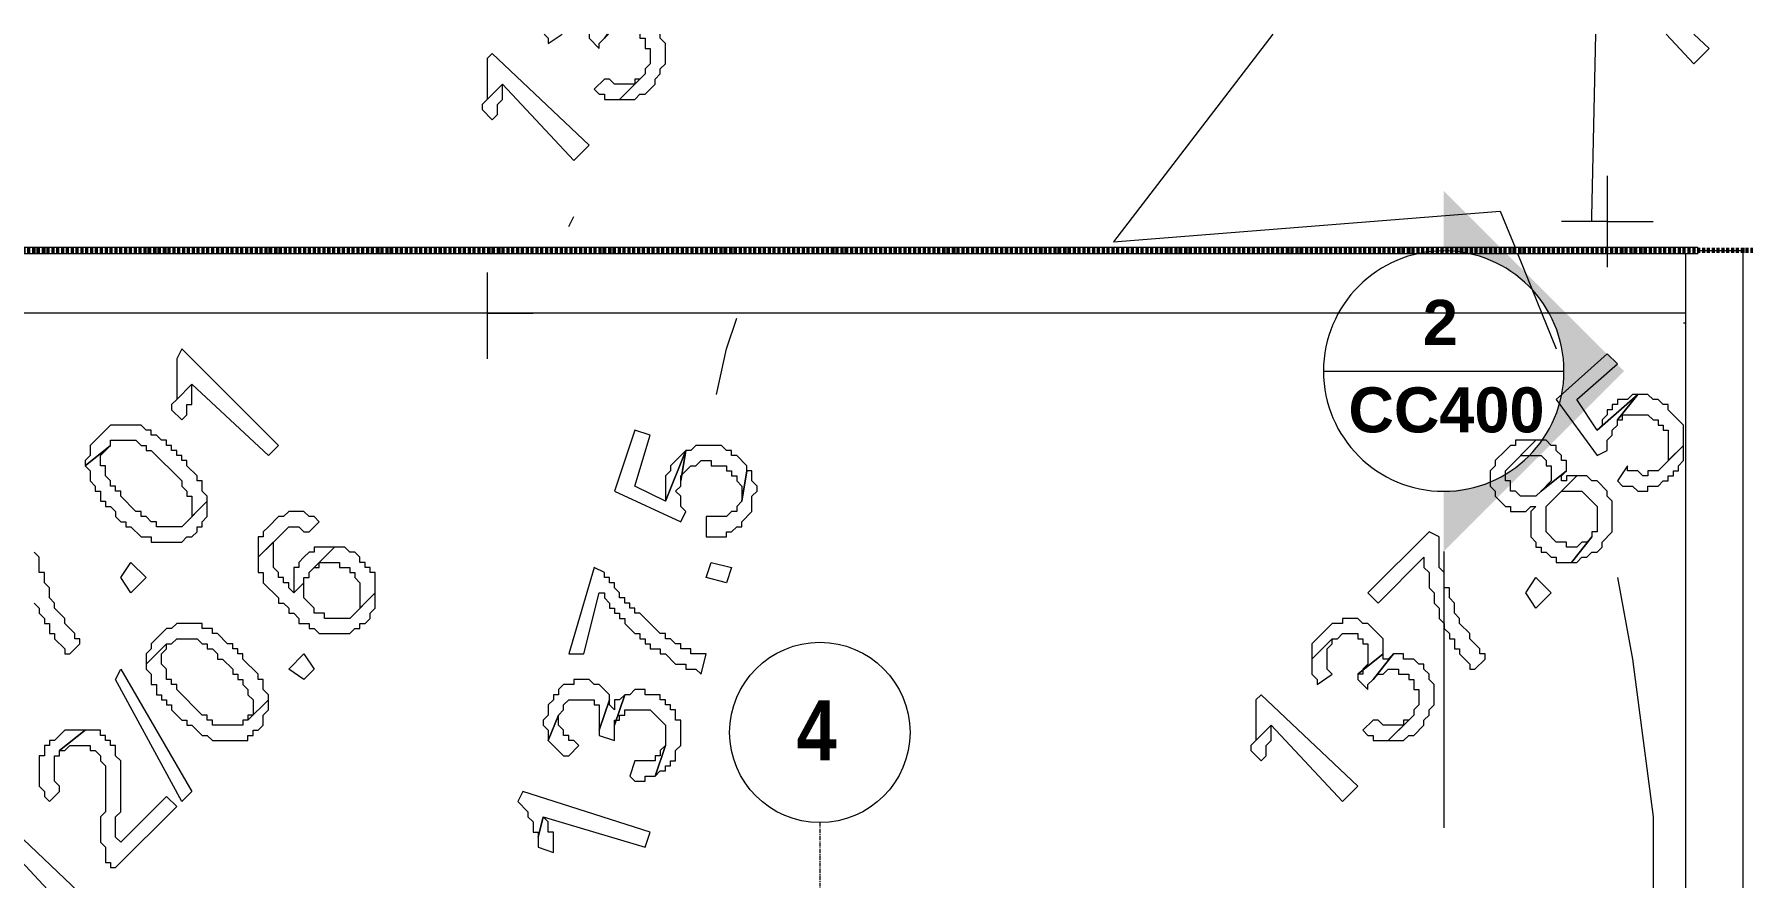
# Model space of a CAD drawing. Header units: millimetres. Extents: x -1971 to 39113, y -25802 to 13528.
# Drawn here: x 14531 to 20214, y 10720 to 13528 of the extents above; entities that cross this region are included whole.
import ezdxf

# ---------------------------------------------------------------- set-up
doc = ezdxf.new("R2010")
doc.units = ezdxf.units.MM
doc.linetypes.add('Boundary', pattern=[16, 10, -3, 0, -3])
doc.linetypes.add('Grid Line', pattern=[22.225, 12.7, -3.175, 3.175, -3.175])
for name, color, linetype, lineweight in [('2 Hoop survey', 8, 'Continuous', 9), ('A-ANNO-DIMS', 211, 'Continuous', 9), ('A-ANNO-DIMS-100', 211, 'Continuous', 9), ('A-FLOR-HRAL', 11, 'Continuous', 9), ('A-WALL', 113, 'Continuous', 18), ('C-PROP-LINE', 91, 'Boundary', 70), ('G-ANNO-SYMB', 111, 'Continuous', 9), ('S-GRID', 1, 'Continuous', 9), ('S-GRID-IDEN', 1, 'Continuous', 9), ('默认', 18, 'Continuous', 9)]:
    doc.layers.add(name, color=color, linetype=linetype, lineweight=lineweight)
doc.styles.add('Arial_B', font='arialbd.ttf', dxfattribs={"height": 150})
doc.styles.add('Avenir_1', font='', dxfattribs={"width": 0.8, "height": 200})
doc.styles.add('Avenir_B', font='', dxfattribs={"width": 0.9, "height": 200})
doc.styles.get('Avenir_1').set_extended_font_data('Avenir')
doc.styles.get('Avenir_B').set_extended_font_data('Avenir', bold=True)
doc.dimstyles.new('OJID-2_0mm_Diagonal_Tick_1', dxfattribs={"dimscale": 304.8, "dimtxt": 282.499429, "dimasz": 0.656168, "dimexe": 0.492126, "dimexo": 0.0625, "dimgap": 0.164042, "dimtad": 1, "dimdsep": 46, "dimtxsty": 'Avenir_1', "dimblk1": 'OBLIQUE', "dimblk2": 'OBLIQUE', "dimsah": 1, "dimcen": 0.09, "dimdle": 0.492126, "dimazin": 3, "dimtfac": 1, "dimtdec": 4, "dimtix": 1, "dimtmove": 2, "dimatfit": 3, "dimfxl": 0.984252, "dimfxlon": 1, "dimtvp": 1, "dimtolj": 1, "dimarcsym": 2})

# ---------------------------------------------------------------- blocks, each defined once
blk = doc.blocks.new('栏杆扶手 - 栏杆扶手-1406236-Ground Floor')
at = {"layer": 'A-FLOR-HRAL'}
for p, q in [((14800, 12817.6), (14071.1, 12817.6)), ((14071.1, 12797.6), (14800, 12797.6)), ((14800, 12797.6), (14800, 12817.6)), ((16414, 12817.6), (14800, 12817.6)), ((14800, 12797.6), (16414, 12797.6)), ((16414, 12797.6), (16414, 12817.6)), ((16766.4, 12817.6), (16414, 12817.6)), ((16414, 12797.6), (16766.4, 12797.6)), ((16766.4, 12797.6), (16766.4, 12817.6)), ((16794.8, 12817.6), (16766.4, 12817.6)), ((16766.4, 12797.6), (16794.8, 12797.6)), ((16794.8, 12797.6), (16794.8, 12817.6)), ((17883.1, 12817.6), (16794.8, 12817.6)), ((16794.8, 12797.6), (17883.1, 12797.6)), ((17883.1, 12797.6), (17883.1, 12817.6)), ((19790.5, 12817.6), (17883.1, 12817.6)), ((17883.1, 12797.6), (19790.5, 12797.6)), ((19790.5, 12797.6), (19790.5, 12817.6)), ((20064, 12817.6), (19790.5, 12817.6)), ((19790.5, 12797.6), (20064, 12797.6)), ((20064, 12817.6), (20064, 12797.6))]:
    blk.add_line(p, q, dxfattribs=at)
blk = doc.blocks.new('2 Hoop survey-1260670-Ground Floor')
at = {"layer": '默认', "color": 9}
for p, q in [((64806.5, 23716.5), (64806.5, 23702.7)), ((68192.9, 23245.5), (68192.9, 23006.5)), ((64738.7, 23076.2), (64755.7, 23110)), ((68192.9, 23093.1), (68040.6, 23093.1)), ((68192.9, 23093.1), (68345.3, 23093.1)), ((67894.6, 22986.5), (68023.6, 22669.8)), ((68192.9, 22986.5), (68192.9, 22940.7)), ((64467.8, 22923.8), (64467.8, 22635.9)), ((68454.1, 22788.3), (61623.2, 22788.3)), ((64467.8, 22788.3), (64315.4, 22788.3)), ((64467.8, 22788.3), (64620.2, 22788.3)), ((68454.1, 22754.5), (68446.9, 22754.5))]:
    blk.add_line(p, q, dxfattribs=at)
at = {"layer": '默认', "color": 9, "flags": 128}
for points in [[(64657.2, 23716.5), (64671, 23702.7), (64671, 23685.7), (64717.1, 23716.5)], [(64806.5, 23702.7), (64840.3, 23668.8), (64840.3, 23685.7), (64857.3, 23702.7), (64868.3, 23716.5)], [(64868.3, 23716.5), (64857.3, 23702.7), (64871.1, 23716.5)], [(64975.8, 23716.5), (64975.8, 23702.7), (64992.7, 23702.7), (64992.7, 23668.8), (65009.7, 23668.8), (65009.7, 23618), (64992.7, 23601.1), (64992.7, 23584.1), (64908.1, 23499.5), (64958.9, 23499.5), (64975.8, 23516.4), (64992.7, 23516.4), (65026.6, 23550.3), (65026.6, 23567.2), (65043.5, 23584.1), (65043.5, 23601.1), (65060.5, 23618), (65060.5, 23685.7), (65043.5, 23702.7), (65043.5, 23716.5)], [(67080.3, 23716.5), (66550.5, 23025.4), (67837.4, 23127), (67886.4, 23006.5)], [(68142.1, 23093.1), (68142.1, 23110), (68155.6, 23716.5)], [(68388.9, 23716.5), (68480.8, 23618), (68531.6, 23668.8), (68481.3, 23716.5)], [(65229.8, 22517.4), (65263.6, 22669.8), (65297.5, 22771.4)], [(62960.8, 21823.2), (62977.8, 21806.2), (62977.8, 21789.3), (62994.7, 21772.4), (62994.7, 21755.4), (63011.6, 21755.4), (63011.6, 21721.6), (63028.6, 21721.6), (63028.6, 21704.6), (63062.4, 21670.8), (63062.4, 21653.8), (63079.4, 21653.8), (63113.2, 21687.7), (63113.2, 21704.6), (63096.3, 21704.6), (63096.3, 21721.6), (63062.4, 21755.4), (63062.4, 21772.4), (63028.6, 21806.2), (63028.6, 21823.2), (63011.6, 21840.1), (63011.6, 21874), (62994.7, 21890.9), (62994.7, 21924.8), (62977.8, 21924.8), (62977.8, 21975.6), (62960.8, 21992.5)], [(68226.8, 21907.8), (68277.6, 21636.9), (68345.3, 21112), (68345.3, 20587.1), (68328.4, 20062.2), (68243.7, 19554.2), (68134.8, 19087.3)]]:
    blk.add_lwpolyline(points, dxfattribs=at)
for points in [[(64484.7, 23651.9), (64467.8, 23634.9), (64467.8, 23499.5), (64518.6, 23550.3), (64755.7, 23296.3), (64806.5, 23347.1)], [(64467.8, 23499.5), (64450.9, 23482.5), (64450.9, 23465.6), (64484.7, 23431.8), (64501.7, 23448.7), (64501.7, 23482.5), (64518.6, 23499.5), (64518.6, 23550.3)], [(64857.3, 23567.2), (64823.4, 23533.3), (64840.3, 23516.4), (64857.3, 23516.4), (64857.3, 23499.5), (64908.1, 23499.5), (64975.8, 23567.2), (64958.9, 23567.2), (64958.9, 23550.3), (64891.1, 23550.3), (64874.2, 23567.2)], [(63451.9, 22669.8), (63434.9, 22635.9), (63434.9, 22500.5), (63485.7, 22551.3), (63739.7, 22314.2), (63773.6, 22348.1)], [(68192.9, 22652.9), (68023.6, 22500.5), (68159.1, 22314.2), (68192.9, 22331.1), (68192.9, 22365), (68209.9, 22381.9), (68209.9, 22398.9), (68226.8, 22415.8), (68226.8, 22432.7), (68294.5, 22517.4), (68159.1, 22398.9), (68091.4, 22500.5), (68226.8, 22619)], [(63434.9, 22500.5), (63418, 22483.5), (63418, 22466.6), (63451.9, 22432.7), (63468.8, 22449.7), (63468.8, 22483.5), (63485.7, 22483.5), (63485.7, 22551.3)], [(68209.9, 22466.6), (68192.9, 22466.6), (68192.9, 22449.7), (68176, 22432.7), (68176, 22415.8), (68159.1, 22398.9), (68294.5, 22517.4), (68277.6, 22517.4), (68260.7, 22500.5), (68226.8, 22500.5), (68226.8, 22483.5), (68209.9, 22483.5)], [(68294.5, 22517.4), (68226.8, 22432.7), (68243.7, 22432.7), (68243.7, 22449.7), (68328.4, 22449.7), (68345.3, 22432.7), (68362.3, 22432.7), (68362.3, 22415.8), (68379.2, 22415.8), (68379.2, 22398.9), (68396.1, 22398.9), (68396.1, 22297.3), (68446.9, 22348.1), (68446.9, 22415.8), (68396.1, 22466.6), (68396.1, 22483.5), (68379.2, 22483.5), (68362.3, 22500.5), (68345.3, 22500.5), (68328.4, 22517.4)], [(63181, 22381.9), (63147.1, 22348.1), (63147.1, 22314.2), (63130.2, 22297.3), (63130.2, 22280.3), (63214.8, 22348.1), (63214.8, 22365), (63299.5, 22365), (63316.4, 22348.1), (63333.3, 22348.1), (63333.3, 22331.1), (63350.3, 22331.1), (63451.9, 22229.5), (63451.9, 22212.6), (63468.8, 22195.7), (63468.8, 22178.8), (63485.7, 22178.8), (63485.7, 22111), (63536.5, 22161.8), (63536.5, 22178.8), (63519.6, 22195.7), (63519.6, 22229.5), (63502.7, 22229.5), (63502.7, 22246.5), (63468.8, 22280.3), (63468.8, 22297.3), (63451.9, 22297.3), (63451.9, 22314.2), (63434.9, 22314.2), (63434.9, 22331.1), (63418, 22331.1), (63418, 22348.1), (63401.1, 22348.1), (63401.1, 22365), (63384.1, 22365), (63367.2, 22381.9), (63350.3, 22381.9), (63350.3, 22398.9), (63333.3, 22398.9), (63316.4, 22415.8), (63214.8, 22415.8)], [(64958.9, 22398.9), (64891.1, 22195.7), (65111.2, 22094.1), (65128.2, 22128), (65111.2, 22144.9), (65111.2, 22178.8), (65094.3, 22195.7), (65111.2, 22212.6), (65111.2, 22229.5), (65128.2, 22331.1), (65060.5, 22161.8), (64958.9, 22212.6), (65009.7, 22381.9)], [(63130.2, 22280.3), (63147.1, 22263.4), (63147.1, 22229.5), (63164, 22212.6), (63164, 22195.7), (63181, 22195.7), (63181, 22161.8), (63197.9, 22161.8), (63197.9, 22144.9), (63214.8, 22144.9), (63231.8, 22128), (63231.8, 22111), (63248.7, 22094.1), (63265.6, 22094.1), (63265.6, 22077.2), (63282.5, 22077.2), (63316.4, 22043.3), (63350.3, 22043.3), (63350.3, 22026.4), (63451.9, 22026.4), (63468.8, 22043.3), (63485.7, 22043.3), (63502.7, 22060.2), (63502.7, 22077.2), (63519.6, 22077.2), (63519.6, 22094.1), (63536.5, 22111), (63536.5, 22161.8), (63451.9, 22077.2), (63367.2, 22077.2), (63367.2, 22094.1), (63350.3, 22094.1), (63333.3, 22111), (63316.4, 22111), (63316.4, 22128), (63299.5, 22128), (63248.7, 22178.8), (63248.7, 22195.7), (63231.8, 22195.7), (63231.8, 22212.6), (63214.8, 22212.6), (63214.8, 22229.5), (63197.9, 22246.5), (63197.9, 22280.3), (63181, 22280.3), (63181, 22314.2), (63214.8, 22348.1)], [(65128.2, 22331.1), (65111.2, 22229.5), (65111.2, 22246.5), (65145.1, 22280.3), (65162, 22280.3), (65179, 22297.3), (65212.8, 22297.3), (65212.8, 22280.3), (65263.6, 22280.3), (65263.6, 22263.4), (65280.6, 22263.4), (65280.6, 22246.5), (65297.5, 22246.5), (65297.5, 22229.5), (65314.4, 22212.6), (65314.4, 22161.8), (65331.4, 22263.4), (65331.4, 22280.3), (65297.5, 22314.2), (65280.6, 22314.2), (65280.6, 22331.1), (65263.6, 22331.1), (65246.7, 22348.1), (65162, 22348.1), (65145.1, 22331.1)], [(67854.3, 22331.1), (67820.4, 22297.3), (67820.4, 22280.3), (67803.5, 22263.4), (67803.5, 22212.6), (67820.4, 22195.7), (67820.4, 22178.8), (67854.3, 22144.9), (67871.2, 22144.9), (67871.2, 22128), (67922, 22128), (67939, 22144.9), (67955.9, 22144.9), (67939, 22128), (67939, 22043.3), (67955.9, 22026.4), (67955.9, 22009.4), (67972.8, 22009.4), (67972.8, 21992.5), (67989.8, 21992.5), (68006.7, 21975.6), (68023.6, 21975.6), (68023.6, 21958.6), (68074.4, 21958.6), (68142.1, 22043.3), (68125.2, 22026.4), (68108.3, 22026.4), (68091.4, 22009.4), (68057.5, 22009.4), (68057.5, 22026.4), (68023.6, 22026.4), (67989.8, 22060.2), (67989.8, 22144.9), (68091.4, 22246.5), (68057.5, 22246.5), (68057.5, 22229.5), (68040.6, 22229.5), (68040.6, 22246.5), (68057.5, 22263.4), (67972.8, 22195.7), (67955.9, 22178.8), (67905.1, 22178.8), (67888.2, 22195.7), (67871.2, 22195.7), (67871.2, 22229.5), (67854.3, 22229.5), (67854.3, 22263.4), (67955.9, 22365), (67888.2, 22365), (67888.2, 22348.1), (67871.2, 22348.1)], [(67955.9, 22365), (67905.1, 22314.2), (67972.8, 22314.2), (67989.8, 22297.3), (67989.8, 22280.3), (68006.7, 22280.3), (68006.7, 22229.5), (67972.8, 22195.7), (68057.5, 22263.4), (68057.5, 22297.3), (68040.6, 22297.3), (68040.6, 22314.2), (68023.6, 22331.1), (68023.6, 22348.1), (68006.7, 22348.1), (67989.8, 22365)], [(68260.7, 22280.3), (68226.8, 22229.5), (68243.7, 22212.6), (68277.6, 22212.6), (68294.5, 22195.7), (68328.4, 22195.7), (68328.4, 22212.6), (68362.3, 22212.6), (68379.2, 22229.5), (68396.1, 22229.5), (68396.1, 22246.5), (68413.1, 22246.5), (68413.1, 22263.4), (68430, 22263.4), (68430, 22280.3), (68446.9, 22297.3), (68446.9, 22348.1), (68362.3, 22263.4), (68328.4, 22263.4), (68328.4, 22246.5), (68311.5, 22246.5), (68294.5, 22263.4), (68260.7, 22263.4)], [(65060.5, 22246.5), (65060.5, 22161.8), (65128.2, 22331.1), (65077.4, 22280.3), (65077.4, 22263.4)], [(65195.9, 22111), (65195.9, 22043.3), (65263.6, 22043.3), (65263.6, 22060.2), (65280.6, 22060.2), (65297.5, 22077.2), (65314.4, 22077.2), (65314.4, 22094.1), (65348.3, 22128), (65348.3, 22178.8), (65365.2, 22195.7), (65365.2, 22212.6), (65348.3, 22229.5), (65348.3, 22263.4), (65331.4, 22263.4), (65314.4, 22161.8), (65297.5, 22144.9), (65297.5, 22128), (65280.6, 22128), (65263.6, 22111)], [(68091.4, 22246.5), (68040.6, 22195.7), (68108.3, 22195.7), (68159.1, 22144.9), (68159.1, 22060.2), (68142.1, 22060.2), (68142.1, 22043.3), (68074.4, 21958.6), (68091.4, 21958.6), (68108.3, 21975.6), (68125.2, 21975.6), (68142.1, 21992.5), (68159.1, 21992.5), (68176, 22009.4), (68176, 22026.4), (68209.9, 22060.2), (68209.9, 22161.8), (68192.9, 22178.8), (68192.9, 22195.7), (68159.1, 22229.5), (68142.1, 22229.5), (68125.2, 22246.5)], [(63739.7, 22077.2), (63722.8, 22060.2), (63722.8, 22043.3), (63705.9, 22043.3), (63705.9, 21975.6), (63807.5, 22077.2), (63841.3, 22077.2), (63858.2, 22060.2), (63875.2, 22060.2), (63909, 22094.1), (63892.1, 22111), (63875.2, 22111), (63858.2, 22128), (63807.5, 22128), (63790.5, 22111), (63773.6, 22111)], [(67600.3, 22060.2), (67397.1, 21857), (67431, 21823.2), (67583.4, 21975.6), (67583.4, 21941.7), (67600.3, 21924.8), (67600.3, 21874), (67617.2, 21857), (67617.2, 21823.2), (67634.2, 21806.2), (67634.2, 21772.4), (67651.1, 21755.4), (67651.1, 21738.5), (67668, 21721.6), (67668, 21704.6), (67685, 21704.6), (67685, 21670.8), (67701.9, 21670.8), (67701.9, 21653.8), (67735.8, 21620), (67735.8, 21603.1), (67752.7, 21603.1), (67786.6, 21636.9), (67786.6, 21653.8), (67769.6, 21653.8), (67769.6, 21670.8), (67735.8, 21704.6), (67735.8, 21721.6), (67701.9, 21755.4), (67701.9, 21772.4), (67685, 21789.3), (67685, 21823.2), (67668, 21840.1), (67668, 21874), (67651.1, 21874), (67651.1, 21924.8), (67634.2, 21941.7), (67634.2, 22043.3)], [(63705.9, 21975.6), (63705.9, 21924.8), (63722.8, 21924.8), (63722.8, 21890.9), (63773.6, 21840.1), (63773.6, 21823.2), (63790.5, 21823.2), (63807.5, 21806.2), (63807.5, 21789.3), (63824.4, 21789.3), (63841.3, 21772.4), (63841.3, 21755.4), (63875.2, 21755.4), (63875.2, 21738.5), (63892.1, 21738.5), (63909, 21721.6), (64010.6, 21721.6), (64027.6, 21738.5), (64044.5, 21738.5), (64044.5, 21755.4), (64061.4, 21755.4), (64078.4, 21772.4), (64078.4, 21789.3), (64095.3, 21806.2), (64095.3, 21857), (64010.6, 21772.4), (63926, 21772.4), (63926, 21789.3), (63892.1, 21789.3), (63892.1, 21806.2), (63858.2, 21840.1), (63858.2, 21890.9), (63824.4, 21857), (63807.5, 21874), (63807.5, 21890.9), (63790.5, 21890.9), (63790.5, 21907.8), (63773.6, 21907.8), (63773.6, 21924.8), (63756.7, 21941.7), (63756.7, 22026.4)], [(63858.2, 21975.6), (63841.3, 21958.6), (63841.3, 21941.7), (63824.4, 21941.7), (63824.4, 21857), (63858.2, 21890.9), (63858.2, 21907.8), (63875.2, 21907.8), (63875.2, 21924.8), (63959.8, 22009.4), (63892.1, 22009.4), (63892.1, 21992.5), (63875.2, 21992.5)], [(63959.8, 22009.4), (63892.1, 21941.7), (63909, 21941.7), (63909, 21958.6), (63976.8, 21958.6), (63976.8, 21941.7), (64010.6, 21941.7), (64010.6, 21924.8), (64027.6, 21924.8), (64027.6, 21907.8), (64044.5, 21890.9), (64044.5, 21806.2), (64095.3, 21857), (64095.3, 21924.8), (64078.4, 21924.8), (64078.4, 21941.7), (64061.4, 21941.7), (64061.4, 21958.6), (64044.5, 21958.6), (64044.5, 21975.6), (64027.6, 21992.5), (64010.6, 21992.5), (63993.7, 22009.4)], [(63282.5, 21857), (63248.7, 21907.8), (63282.5, 21958.6), (63333.3, 21907.8)], [(64823.4, 21941.7), (64738.7, 21653.8), (64789.5, 21653.8), (64840.3, 21857), (64857.3, 21857), (64857.3, 21840.1), (64874.2, 21823.2), (64874.2, 21806.2), (64891.1, 21806.2), (64891.1, 21789.3), (64908.1, 21789.3), (64908.1, 21772.4), (64925, 21772.4), (64925, 21755.4), (64958.9, 21721.6), (64975.8, 21721.6), (64975.8, 21704.6), (64992.7, 21704.6), (64992.7, 21687.7), (65009.7, 21687.7), (65009.7, 21670.8), (65043.5, 21670.8), (65043.5, 21653.8), (65060.5, 21653.8), (65094.3, 21620), (65128.2, 21620), (65128.2, 21603.1), (65162, 21603.1), (65179, 21586.1), (65195.9, 21653.8), (65145.1, 21653.8), (65145.1, 21670.8), (65111.2, 21670.8), (65111.2, 21687.7), (65094.3, 21687.7), (65077.4, 21704.6), (65060.5, 21704.6), (65060.5, 21721.6), (65043.5, 21721.6), (64975.8, 21789.3), (64958.9, 21789.3), (64958.9, 21806.2), (64941.9, 21806.2), (64941.9, 21823.2), (64925, 21823.2), (64925, 21840.1), (64908.1, 21840.1), (64908.1, 21857), (64891.1, 21874), (64891.1, 21890.9), (64874.2, 21890.9), (64874.2, 21907.8), (64857.3, 21907.8), (64857.3, 21924.8)], [(65263.6, 21890.9), (65195.9, 21907.8), (65212.8, 21958.6), (65280.6, 21941.7)], [(67955.9, 21806.2), (67922, 21857), (67955.9, 21907.8), (68006.7, 21857)], [(67244.7, 21721.6), (67210.9, 21687.7), (67210.9, 21636.9), (67278.6, 21704.6), (67295.5, 21704.6), (67312.5, 21721.6), (67363.3, 21721.6), (67363.3, 21704.6), (67380.2, 21704.6), (67380.2, 21687.7), (67397.1, 21687.7), (67397.1, 21620), (67380.2, 21603.1), (67380.2, 21586.1), (67363.3, 21586.1), (67447.9, 21653.8), (67447.9, 21704.6), (67397.1, 21755.4), (67380.2, 21755.4), (67363.3, 21772.4), (67312.5, 21772.4), (67312.5, 21755.4), (67278.6, 21755.4)], [(63384.1, 21721.6), (63350.3, 21687.7), (63350.3, 21670.8), (63333.3, 21653.8), (63333.3, 21620), (63401.1, 21687.7), (63418, 21687.7), (63434.9, 21704.6), (63502.7, 21704.6), (63519.6, 21687.7), (63536.5, 21687.7), (63536.5, 21670.8), (63553.5, 21670.8), (63570.4, 21653.8), (63570.4, 21636.9), (63587.3, 21636.9), (63621.2, 21603.1), (63621.2, 21586.1), (63638.1, 21586.1), (63638.1, 21569.2), (63655.1, 21569.2), (63655.1, 21552.3), (63672, 21535.3), (63672, 21518.4), (63688.9, 21501.5), (63688.9, 21450.7), (63672, 21450.7), (63672, 21433.7), (63739.7, 21501.5), (63739.7, 21518.4), (63722.8, 21535.3), (63722.8, 21569.2), (63705.9, 21569.2), (63705.9, 21586.1), (63655.1, 21636.9), (63655.1, 21653.8), (63638.1, 21653.8), (63638.1, 21670.8), (63621.2, 21670.8), (63621.2, 21687.7), (63604.3, 21687.7), (63570.4, 21721.6), (63553.5, 21721.6), (63553.5, 21738.5), (63519.6, 21738.5), (63519.6, 21755.4), (63434.9, 21755.4), (63418, 21738.5), (63401.1, 21738.5)], [(63333.3, 21620), (63333.3, 21603.1), (63350.3, 21586.1), (63350.3, 21552.3), (63367.2, 21552.3), (63367.2, 21518.4), (63384.1, 21518.4), (63384.1, 21501.5), (63401.1, 21501.5), (63401.1, 21484.5), (63418, 21484.5), (63418, 21467.6), (63451.9, 21433.7), (63468.8, 21433.7), (63468.8, 21416.8), (63485.7, 21416.8), (63519.6, 21382.9), (63536.5, 21382.9), (63553.5, 21366), (63672, 21366), (63672, 21382.9), (63688.9, 21382.9), (63688.9, 21399.9), (63705.9, 21399.9), (63722.8, 21416.8), (63722.8, 21450.7), (63739.7, 21467.6), (63739.7, 21501.5), (63672, 21433.7), (63655.1, 21433.7), (63655.1, 21416.8), (63553.5, 21416.8), (63553.5, 21433.7), (63536.5, 21433.7), (63536.5, 21450.7), (63519.6, 21450.7), (63434.9, 21535.3), (63434.9, 21552.3), (63418, 21552.3), (63418, 21569.2), (63401.1, 21569.2), (63401.1, 21603.1), (63384.1, 21620), (63384.1, 21653.8), (63401.1, 21670.8), (63401.1, 21687.7)], [(63858.2, 21569.2), (63807.5, 21603.1), (63858.2, 21653.8), (63892.1, 21603.1)], [(67210.9, 21636.9), (67210.9, 21586.1), (67227.8, 21569.2), (67227.8, 21552.3), (67278.6, 21586.1), (67261.7, 21603.1), (67261.7, 21670.8), (67278.6, 21687.7), (67278.6, 21704.6)], [(67363.3, 21569.2), (67397.1, 21535.3), (67397.1, 21552.3), (67414.1, 21569.2), (67481.8, 21653.8), (67464.9, 21636.9), (67447.9, 21636.9), (67447.9, 21653.8), (67363.3, 21586.1)], [(67481.8, 21653.8), (67414.1, 21569.2), (67431, 21586.1), (67447.9, 21586.1), (67464.9, 21603.1), (67498.7, 21603.1), (67498.7, 21586.1), (67532.6, 21586.1), (67532.6, 21569.2), (67549.5, 21569.2), (67549.5, 21535.3), (67566.4, 21535.3), (67566.4, 21484.5), (67549.5, 21467.6), (67549.5, 21450.7), (67464.9, 21366), (67515.6, 21366), (67532.6, 21382.9), (67549.5, 21382.9), (67583.4, 21416.8), (67583.4, 21433.7), (67600.3, 21450.7), (67600.3, 21467.6), (67617.2, 21484.5), (67617.2, 21552.3), (67600.3, 21569.2), (67600.3, 21586.1), (67583.4, 21603.1), (67583.4, 21620), (67566.4, 21620), (67549.5, 21636.9), (67515.6, 21636.9), (67515.6, 21653.8)], [(63451.9, 21162.8), (63231.8, 21569.2), (63248.7, 21603.1), (63485.7, 21196.7)], [(64671, 21467.6), (64671, 21450.7), (64654.1, 21433.7), (64654.1, 21416.8), (64671, 21399.9), (64671, 21366), (64704.9, 21450.7), (64721.8, 21467.6), (64721.8, 21484.5), (64738.7, 21501.5), (64823.4, 21501.5), (64823.4, 21484.5), (64840.3, 21484.5), (64840.3, 21399.9), (64874.2, 21501.5), (64874.2, 21518.4), (64840.3, 21552.3), (64823.4, 21552.3), (64806.5, 21569.2), (64755.7, 21569.2), (64755.7, 21552.3), (64721.8, 21552.3), (64704.9, 21535.3), (64704.9, 21518.4), (64687.9, 21518.4), (64687.9, 21501.5), (64671, 21484.5)], [(64840.3, 21382.9), (64891.1, 21366), (64891.1, 21416.8), (64925, 21518.4), (64908.1, 21501.5), (64891.1, 21501.5), (64891.1, 21467.6), (64874.2, 21484.5), (64874.2, 21501.5), (64840.3, 21399.9)], [(64925, 21518.4), (64891.1, 21416.8), (64891.1, 21433.7), (64908.1, 21433.7), (64908.1, 21450.7), (64925, 21450.7), (64925, 21467.6), (65009.7, 21467.6), (65060.5, 21416.8), (65060.5, 21349.1), (65026.6, 21247.5), (65043.5, 21264.4), (65060.5, 21264.4), (65060.5, 21281.3), (65077.4, 21281.3), (65077.4, 21298.3), (65094.3, 21298.3), (65094.3, 21332.1), (65111.2, 21349.1), (65111.2, 21433.7), (65094.3, 21433.7), (65094.3, 21467.6), (65077.4, 21467.6), (65077.4, 21484.5), (65060.5, 21484.5), (65060.5, 21501.5), (65043.5, 21501.5), (65043.5, 21518.4), (64992.7, 21518.4), (64992.7, 21535.3), (64958.9, 21535.3), (64941.9, 21518.4)], [(67041.5, 21518.4), (67024.6, 21501.5), (67024.6, 21366), (67075.4, 21416.8), (67312.5, 21162.8), (67363.3, 21213.6)], [(64671, 21366), (64721.8, 21315.2), (64738.7, 21315.2), (64772.6, 21349.1), (64755.7, 21366), (64738.7, 21366), (64738.7, 21382.9), (64721.8, 21382.9), (64721.8, 21399.9), (64704.9, 21416.8), (64704.9, 21450.7)], [(67414.1, 21433.7), (67380.2, 21399.9), (67397.1, 21382.9), (67414.1, 21382.9), (67414.1, 21366), (67464.9, 21366), (67532.6, 21433.7), (67515.6, 21433.7), (67515.6, 21416.8), (67447.9, 21416.8), (67431, 21433.7)], [(63011.6, 21366), (63011.6, 21349.1), (62994.7, 21349.1), (62994.7, 21315.2), (62977.8, 21315.2), (62977.8, 21213.6), (62994.7, 21196.7), (62994.7, 21179.7), (63011.6, 21162.8), (63045.5, 21196.7), (63045.5, 21213.6), (63028.6, 21230.5), (63028.6, 21315.2), (63045.5, 21315.2), (63045.5, 21332.1), (63130.2, 21399.9), (63062.4, 21399.9), (63028.6, 21366)], [(63130.2, 21399.9), (63045.5, 21332.1), (63062.4, 21332.1), (63079.4, 21349.1), (63147.1, 21349.1), (63147.1, 21332.1), (63164, 21332.1), (63181, 21315.2), (63181, 21298.3), (63197.9, 21281.3), (63197.9, 21128.9), (63181, 21112), (63181, 21027.3), (63197.9, 21010.4), (63197.9, 20959.6), (63214.8, 20959.6), (63214.8, 20942.7), (63231.8, 20942.7), (63434.9, 21145.9), (63401.1, 21179.7), (63248.7, 21027.3), (63231.8, 21044.3), (63231.8, 21112), (63248.7, 21128.9), (63248.7, 21298.3), (63231.8, 21315.2), (63231.8, 21349.1), (63214.8, 21349.1), (63214.8, 21366), (63197.9, 21366), (63197.9, 21382.9), (63181, 21382.9), (63181, 21399.9)], [(67024.6, 21366), (67007.7, 21349.1), (67007.7, 21332.1), (67041.5, 21298.3), (67058.5, 21315.2), (67058.5, 21349.1), (67075.4, 21366), (67075.4, 21416.8)], [(64958.9, 21298.3), (64941.9, 21247.5), (64958.9, 21230.5), (64992.7, 21230.5), (64992.7, 21247.5), (65026.6, 21247.5), (65060.5, 21349.1), (65043.5, 21332.1), (65043.5, 21315.2), (65026.6, 21315.2), (65026.6, 21298.3)], [(62808.4, 21145.9), (62791.5, 21128.9), (62791.5, 20993.5), (62842.3, 21044.3), (63079.4, 20790.3), (63130.2, 20841.1)], [(64586.3, 21196.7), (64569.4, 21162.8), (64603.3, 21128.9), (64603.3, 21112), (64620.2, 21095.1), (64620.2, 21061.2), (64637.1, 21061.2), (64637.1, 21044.3), (64654.1, 21112), (64992.7, 21010.4), (65009.7, 21061.2)], [(64637.1, 21044.3), (64637.1, 21010.4), (64687.9, 20993.5), (64687.9, 21061.2), (64671, 21061.2), (64671, 21095.1), (64654.1, 21112)]]:
    blk.add_lwpolyline(points, close=True, dxfattribs=at)
blk = doc.blocks.new('Family - ___-1140397-Ground Floor')
at = {"layer": 'C-PROP-LINE'}
blk.add_line((39038, 12807.6), (-1970.5, 12807.6), dxfattribs=at)
blk = doc.blocks.new('轴网 - Annotation - Grid Head _Circle 6mm_-283740-Ground Floor')
at = {"layer": 'S-GRID-IDEN'}
blk.add_circle((0, 0), 3, dxfattribs=at)
blk = doc.blocks.new('DIMBLOCK15-Ground Floor')
at = {"layer": 'A-ANNO-DIMS-100'}
for p, q in [((10134, 10223.8), (10134, 10673.8)), ((37484, 10223.8), (37484, 10673.8)), ((10134, 10523.8), (37634, 10523.8)), ((10134, 10523.8), (10134, 10223.8)), ((37484, 10523.8), (37484, 10223.8))]:
    blk.add_line(p, q, dxfattribs=at)
at = {"layer": 'A-ANNO-DIMS-100', "lineweight": 25}
for p, q in [((10134, 10523.8), (10234, 10623.8)), ((37484, 10523.8), (37584, 10623.8)), ((10134, 10523.8), (10034, 10423.8)), ((37484, 10523.8), (37384, 10423.8))]:
    blk.add_line(p, q, dxfattribs=at)
at = {"layer": 'A-ANNO-DIMS-100', "color": 0, "insert": (23929.4, 10868), "char_height": 200, "width": 768.398, "attachment_point": 1, "line_spacing_factor": 1.129998, "style": 'Avenir_1'}
blk.add_mtext('27350', dxfattribs=at)
blk = doc.blocks.new('_Oblique')
at = {"color": 0, "linetype": 'ByBlock', "lineweight": -2}
blk.add_line((-0.5, -0.5), (0.5, 0.5), dxfattribs=at)
blk = doc.blocks.new('剖面 - Filled-602395-Ground Floor')
at = {"layer": 'G-ANNO-SYMB'}
h = blk.add_hatch(color=256, dxfattribs=at)
edge = h.paths.add_edge_path()
edge.add_line((-12, 0), (-6.01, 5.99))
edge.add_line((-6.01, 5.99), (-6.01, 4))
edge.add_arc((-6, 0), 4, 90.1453, 180)
edge.add_line((-10, 0), (-12, 0))
h = blk.add_hatch(color=256, dxfattribs=at)
edge = h.paths.add_edge_path()
edge.add_line((0, 0), (-2.02, 0))
edge.add_arc((-6.02, 0), 4, 0, 89.8547)
edge.add_line((-6.01, 4), (-6.01, 6.01))
edge.add_line((-6.01, 6.01), (0, 0))
for start, end in [(360, 180), (180, 360)]:
    blk.add_arc((-6, 0), 4, start, end, dxfattribs=at)

msp = doc.modelspace()

# ---------------------------------------------------------------- linework, layer by layer
at = {"layer": 'A-WALL'}
for p, q in [((20024.04, 8898.364), (20024.04, 12797.609)), ((20064.04, 12807.609), (20214.04, 12807.609)), ((20214.04, 12807.609), (20214.04, 8708.364))]:
    msp.add_line(p, q, dxfattribs=at)
at = {"layer": 'G-ANNO-SYMB'}
for p, q in [((18819.213, 12406.164), (19619.213, 12406.164)), ((19219.213, 11806.164), (19219.213, 10886.065))]:
    msp.add_line(p, q, dxfattribs=at)
at = {"layer": 'S-GRID', "linetype": 'Grid Line'}
msp.add_line((17144.04, 10903.84), (17144.04, -9321.465), dxfattribs=at)

# ---------------------------------------------------------------- block references
at = {"layer": '2 Hoop survey', "color": 9}
msp.add_blockref('2 Hoop survey-1260670-Ground Floor', (-48430.024, -10188.937), dxfattribs=at)
at = {"layer": 'A-FLOR-HRAL'}
msp.add_blockref('栏杆扶手 - 栏杆扶手-1406236-Ground Floor', (0, 0), dxfattribs=at)
at = {"layer": 'C-PROP-LINE'}
msp.add_blockref('Family - ___-1140397-Ground Floor', (0, 0), dxfattribs=at)
at = {"layer": 'G-ANNO-SYMB', "xscale": 99.99999999999993, "yscale": 99.99999999999993, "zscale": 99.99999999999993, "rotation": 269.9999999999996}
msp.add_blockref('剖面 - Filled-602395-Ground Floor', (19219.213, 11806.164), dxfattribs=at)
at = {"layer": 'S-GRID-IDEN', "xscale": 99.99999999999993, "yscale": 99.99999999999993, "zscale": 99.99999999999993, "rotation": 180}
msp.add_blockref('轴网 - Annotation - Grid Head _Circle 6mm_-283740-Ground Floor', (17144.04, 11203.84), dxfattribs=at)

# ---------------------------------------------------------------- texts
at = {"layer": 'G-ANNO-SYMB', "char_height": 150, "attachment_point": 1, "style": 'Arial_B'}
for s, insert, width in [('\\fArial|b1|i0|c134|p34|;2', (19149.705, 12643.349), 144.30375), ('CC400', (18902.143, 12352.152), 801.6875)]:
    msp.add_mtext(s, dxfattribs=dict(at, insert=insert, width=width))
at = {"layer": 'S-GRID-IDEN', "insert": (17066.762, 11310.493), "char_height": 200, "width": 180.37969, "attachment_point": 1, "style": 'Avenir_B'}
msp.add_mtext('\\fAvenir|b1|i0|c134|p34|;\\W.9;4', dxfattribs=at)

# ---------------------------------------------------------------- dimensions: what is measured, and where the dimension line sits
at = {"layer": 'A-ANNO-DIMS'}
dim = msp.add_linear_dim(base=(37484.04, 10523.814), p1=(10134.04, 10223.814), p2=(37484.04, 10223.814), dimstyle='OJID-2_0mm_Diagonal_Tick_1', override={"dimfxl": 27350}, dxfattribs=at)
dim.commit()
dim.dimension.update_dxf_attribs({"geometry": 'DIMBLOCK15-Ground Floor', "text_midpoint": (24313.578, 10734.647), "dimtype": 160})

doc.saveas('drawing.dxf')
